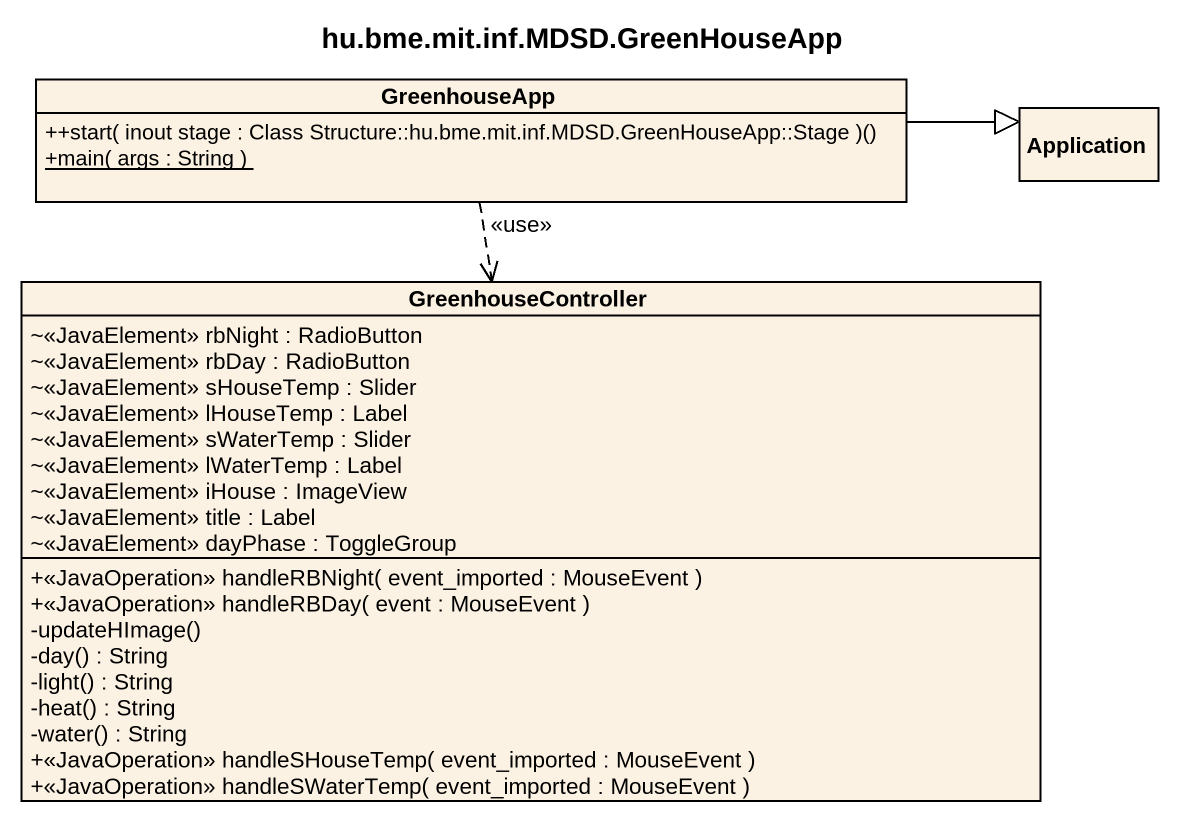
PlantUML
@startuml
title hu.bme.mit.inf.MDSD.GreenHouseApp
hide circle
hide empty members
skinparam classAttributeIconSize 0
class GreenhouseApp {
  ++start( inout stage : Class Structure::hu.bme.mit.inf.MDSD.GreenHouseApp::Stage )()
  {static} +main( args : String )
}
class Application
class GreenhouseController {
  ~<<JavaElement>> rbNight : RadioButton
  ~<<JavaElement>> rbDay : RadioButton
  ~<<JavaElement>> sHouseTemp : Slider
  ~<<JavaElement>> lHouseTemp : Label
  ~<<JavaElement>> sWaterTemp : Slider
  ~<<JavaElement>> lWaterTemp : Label
  ~<<JavaElement>> iHouse : ImageView
  ~<<JavaElement>> title : Label
  ~<<JavaElement>> dayPhase : ToggleGroup
  +<<JavaOperation>> handleRBNight( event_imported : MouseEvent )
  +<<JavaOperation>> handleRBDay( event : MouseEvent )
  -updateHImage()
  -day() : String
  -light() : String
  -heat() : String
  -water() : String
  +<<JavaOperation>> handleSHouseTemp( event_imported : MouseEvent )
  +<<JavaOperation>> handleSWaterTemp( event_imported : MouseEvent )
}
GreenhouseApp -right-|> Application
GreenhouseApp ..> GreenhouseController : <<use>>
@enduml
